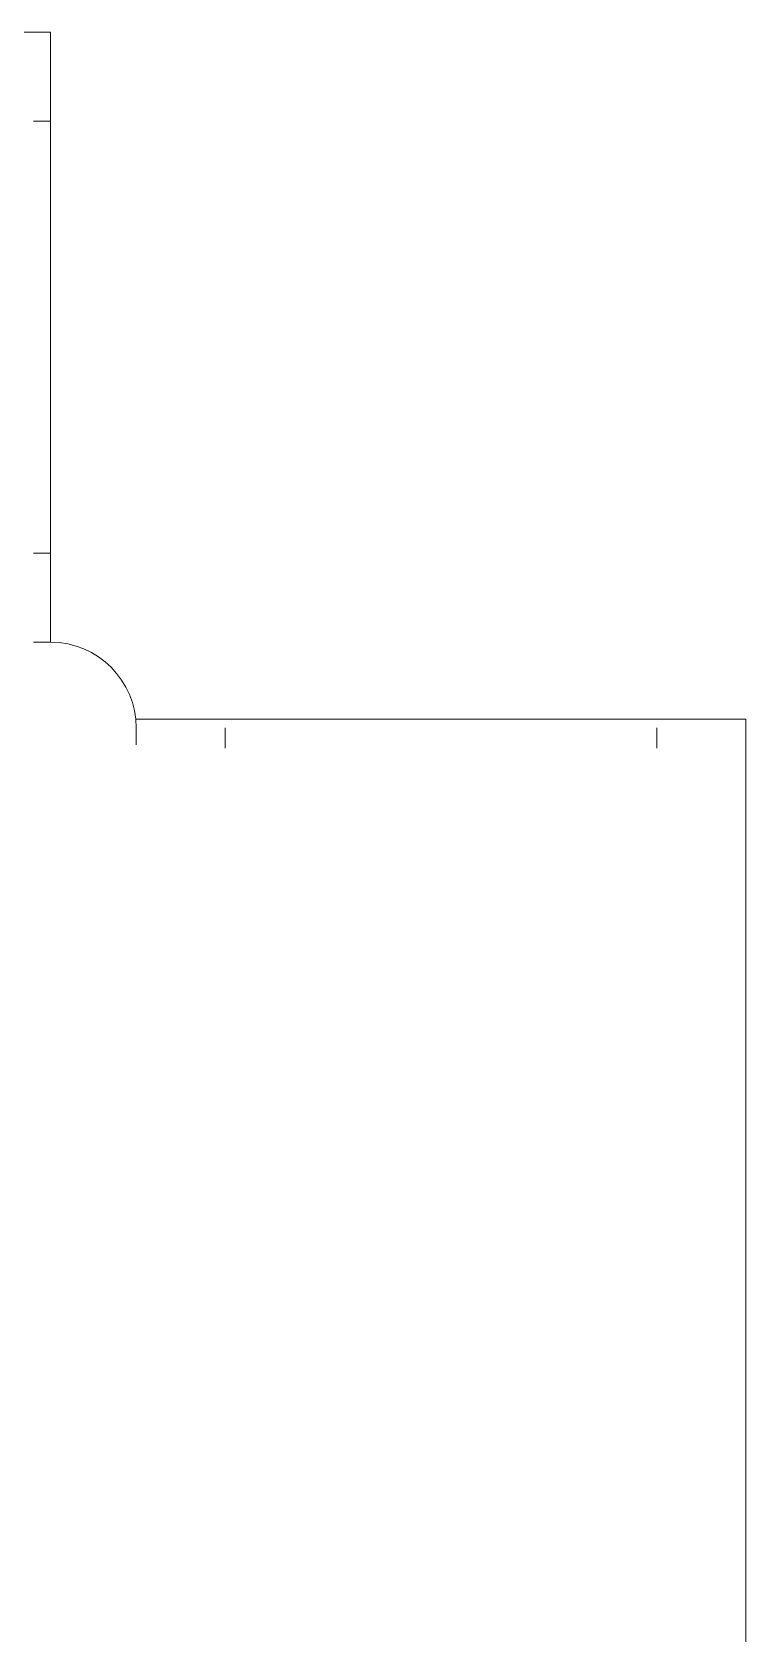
# Model space of a CAD drawing. Header units: centimetres. Extents: x -56 to 56, y -79 to 79.
# Drawn here: x 5.67 to 26.51, y 32.04 to 78.78 of the extents above; entities that cross this region are included whole.
import ezdxf

# ---------------------------------------------------------------- set-up
doc = ezdxf.new("R2010")
doc.units = ezdxf.units.CM
doc.header["$MEASUREMENT"] = 0
doc.layers.add('Layer 1', color=7, linetype='Continuous')

msp = doc.modelspace()

# ---------------------------------------------------------------- linework, layer by layer
at = {"layer": 'Layer 1', "color": 250, "lineweight": 9}
for points, knots in [([(-35.78555, 60.975), (-35.78555, 60.975), (-35.78555, 76.175), (-35.78555, 76.175), (-35.78555, 76.175), (-35.78555, 76.175), (-35.78555, 76.175), (-35.78555, 76.175), (-35.78555, 78.775), (-35.78555, 78.775), (-35.78555, 78.775), (-35.78555, 78.775), (-35.78555, 78.775), (-35.78555, 78.775), (6.21447, 78.775), (6.21447, 78.775), (6.21447, 78.775), (6.21447, 78.775), (6.21447, 78.775), (6.21447, 78.775), (6.21447, 60.975), (6.21447, 60.975)], [0, 0, 0, 0, 0.14285714, 0.14285714, 0.14285714, 0.28571429, 0.28571429, 0.28571429, 0.42857143, 0.42857143, 0.42857143, 0.57142857, 0.57142857, 0.57142857, 0.71428571, 0.71428571, 0.71428571, 0.85714286, 0.85714286, 0.85714286, 1, 1, 1, 1]), ([(5.71447, 60.975), (5.71447, 60.975), (6.21447, 60.975), (6.21447, 60.975), (6.21447, 60.975), (6.21447, 60.975), (6.21447, 60.975), (7.58946, 60.975), (8.71446, 59.85001), (8.71446, 58.475), (8.71446, 58.475), (8.71446, 58.475), (8.71446, 58.475), (8.71446, 58.475), (8.71446, 57.975), (8.71446, 57.975)], [0, 0, 0, 0, 0.2, 0.2, 0.2, 0.4, 0.4, 0.4, 0.6, 0.6, 0.6, 0.8, 0.8, 0.8, 1, 1, 1, 1]), ([(8.71446, 58.72501), (8.71446, 58.72501), (23.91446, 58.72501), (23.91446, 58.72501), (23.91446, 58.72501), (23.91446, 58.72501), (23.91446, 58.72501), (23.91446, 58.72501), (26.51445, 58.72501), (26.51445, 58.72501), (26.51445, 58.72501), (26.51445, 58.72501), (26.51445, 58.72501), (26.51445, 58.725), (26.51445, -78.77499), (26.51445, -78.77499), (26.51445, -78.77499), (26.51445, -78.77499), (26.51445, -78.77499), (26.51445, -78.77499), (23.91446, -78.77499), (23.91446, -78.77499), (23.91446, -78.77499), (23.91446, -78.77499), (23.91446, -78.77499), (23.91446, -78.77499), (8.71446, -78.77499), (8.71446, -78.77499)], [0, 0, 0, 0, 0.11111111, 0.11111111, 0.11111111, 0.22222222, 0.22222222, 0.22222222, 0.33333333, 0.33333333, 0.33333333, 0.44444444, 0.44444444, 0.44444444, 0.55555556, 0.55555556, 0.55555556, 0.66666667, 0.66666667, 0.66666667, 0.77777778, 0.77777778, 0.77777778, 0.88888889, 0.88888889, 0.88888889, 1, 1, 1, 1])]:
    msp.add_open_spline(points, degree=3, knots=knots, dxfattribs=at)
for points in [[(5.71447, 76.175), (5.71447, 76.175), (6.21447, 76.175), (6.21447, 76.175)], [(5.71447, 63.575), (5.71447, 63.575), (6.21447, 63.575), (6.21447, 63.575)], [(5.71447, 60.975), (5.71447, 60.975), (6.21447, 60.975), (6.21447, 60.975)], [(8.71446, 58.475), (8.71446, 58.475), (8.71446, 57.975), (8.71446, 57.975)], [(11.31446, 58.475), (11.31446, 58.475), (11.31446, 57.87935), (11.31446, 57.87935)], [(23.91446, 58.475), (23.91446, 58.475), (23.91446, 57.87935), (23.91446, 57.87935)]]:
    msp.add_open_spline(points, degree=3, dxfattribs=at)

doc.saveas('drawing.dxf')
